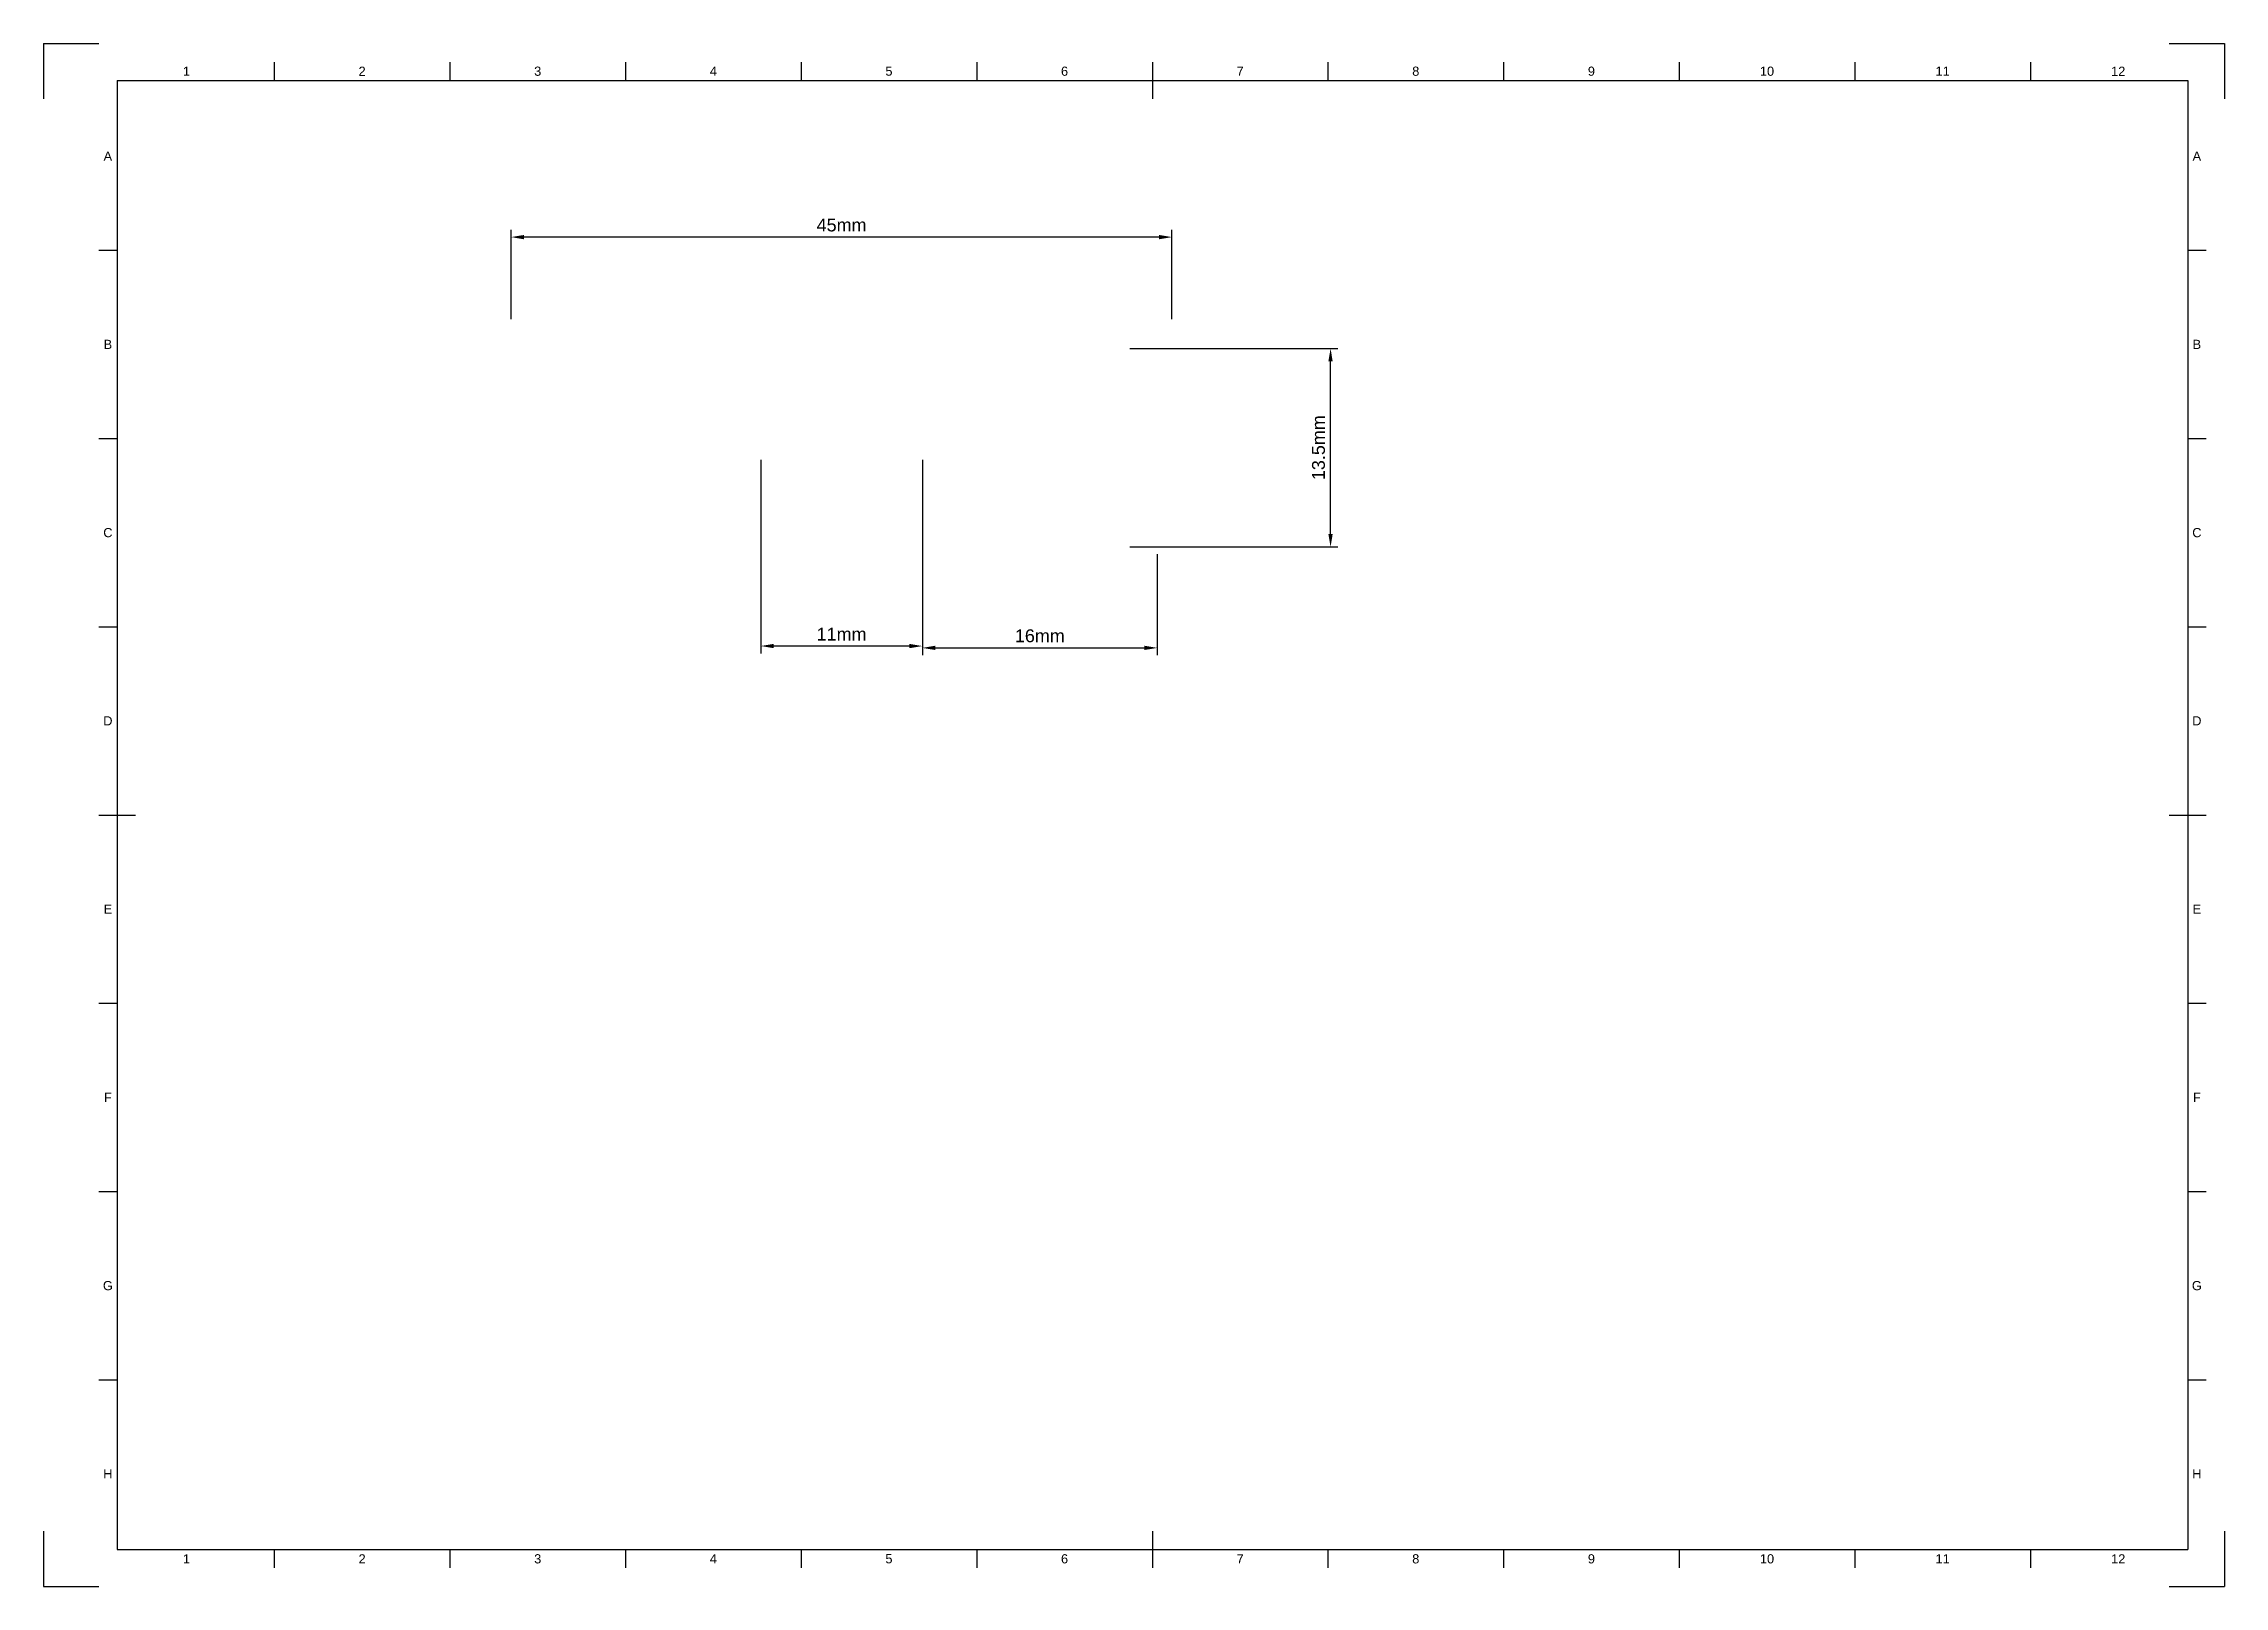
# Paper-space layout 'Layout1' of a CAD drawing. Header units: millimetres. Extents: x 0 to 594, y 0 to 420.
import ezdxf
from ezdxf.enums import TextEntityAlignment as Align

# ---------------------------------------------------------------- set-up
doc = ezdxf.new("R2010")
doc.units = ezdxf.units.MM
doc.layers.add('BORDER', color=7, linetype='Continuous')
doc.styles.add('FusionTitle', font='Arial Unicode.ttf')
doc.styles.get("Standard").update_dxf_attribs({"font": 'Arial.ttf'})
doc.dimstyles.new('ISO-25', dxfattribs={"dimtxt": 3.5, "dimasz": 3.5, "dimexe": 2, "dimexo": 2, "dimgap": 1.5, "dimtad": 1, "dimdsep": 46, "dimtxsty": 'Standard', "dimcen": 0, "dimclrd": 256, "dimclre": 256, "dimclrt": 256, "dimazin": 3, "dimtp": 0.1, "dimtm": 0.1, "dimtfac": 0.714, "dimtmove": 0, "dimatfit": 3, "dimfxl": 1, "dimarcsym": 0})

# ---------------------------------------------------------------- blocks, each defined once
blk = doc.blocks.new('ISO_A2_SHEET')
at = {"layer": 'BORDER'}
for p, q in [((0, 420), (15, 420)), ((0, 420), (0, 405)), ((579, 420), (594, 420)), ((594, 420), (594, 405)), ((20, 410), (584, 410)), ((20, 410), (20, 10)), ((62.8335, 415), (62.8335, 410)), ((110.6668, 415), (110.6668, 410)), ((158.5001, 415), (158.5001, 410)), ((206.3334, 415), (206.3334, 410)), ((254.1667, 415), (254.1667, 410)), ((302, 415), (302, 405)), ((349.8333, 415), (349.8333, 410)), ((397.6666, 415), (397.6666, 410)), ((445.4999, 415), (445.4999, 410)), ((493.3332, 415), (493.3332, 410)), ((541.1665, 415), (541.1665, 410)), ((584, 410), (584, 10)), ((15, 363.75), (20, 363.75)), ((584, 363.75), (589, 363.75)), ((15, 312.5), (20, 312.5)), ((584, 312.5), (589, 312.5)), ((15, 261.25), (20, 261.25)), ((584, 261.25), (589, 261.25)), ((15, 210), (25, 210)), ((579, 210), (589, 210)), ((15, 158.75), (20, 158.75)), ((584, 158.75), (589, 158.75)), ((15, 107.5), (20, 107.5)), ((584, 107.5), (589, 107.5)), ((15, 56.25), (20, 56.25)), ((584, 56.25), (589, 56.25)), ((0, 15), (0, 0)), ((302, 15), (302, 5)), ((594, 15), (594, 0)), ((20, 10), (584, 10)), ((62.8335, 10), (62.8335, 5)), ((110.6668, 10), (110.6668, 5)), ((158.5001, 10), (158.5001, 5)), ((206.3334, 10), (206.3334, 5)), ((254.1667, 10), (254.1667, 5)), ((349.8333, 10), (349.8333, 5)), ((397.6666, 10), (397.6666, 5)), ((445.4999, 10), (445.4999, 5)), ((493.3332, 10), (493.3332, 5)), ((541.1665, 10), (541.1665, 5)), ((0, 0), (15, 0)), ((579, 0), (594, 0))]:
    blk.add_line(p, q, dxfattribs=at)
at = {"layer": 'BORDER', "style": 'FusionTitle'}
for s, p in [('1', (38.91685, 412.5)), ('2', (86.75015, 412.5)), ('3', (134.58345, 412.5)), ('4', (182.41675, 412.5)), ('5', (230.25005, 412.5)), ('6', (278.08335, 412.5)), ('7', (325.91665, 412.5)), ('8', (373.74995, 412.5)), ('9', (421.58325, 412.5)), ('10', (469.41655, 412.5)), ('11', (517.24985, 412.5)), ('12', (565.08315, 412.5)), ('A', (17.5, 389.375)), ('A', (586.5, 389.375)), ('B', (17.5, 338.125)), ('B', (586.5, 338.125)), ('C', (17.5, 286.875)), ('C', (586.5, 286.875)), ('D', (17.5, 235.625)), ('D', (586.5, 235.625)), ('E', (17.5, 184.375)), ('E', (586.5, 184.375)), ('F', (17.5, 133.125)), ('F', (586.5, 133.125)), ('G', (17.5, 81.875)), ('G', (586.5, 81.875)), ('H', (17.5, 30.625)), ('H', (586.5, 30.625)), ('1', (38.91685, 7.5)), ('2', (86.75015, 7.5)), ('3', (134.58345, 7.5)), ('4', (182.41675, 7.5)), ('5', (230.25005, 7.5)), ('6', (278.08335, 7.5)), ('7', (325.91665, 7.5)), ('8', (373.74995, 7.5)), ('9', (421.58325, 7.5)), ('10', (469.41655, 7.5)), ('11', (517.24985, 7.5)), ('12', (565.08315, 7.5))]:
    blk.add_text(s, height=2.5, dxfattribs=at).set_placement(p, align=Align.MIDDLE)
blk = doc.blocks.new('*D20')
at = {"lineweight": -2, "transparency": 16777216}
for p, q in [((127.35, 345), (127.35, 369.33)), ((307.35, 345), (307.35, 369.33)), ((303.85, 367.33), (130.85, 367.33))]:
    blk.add_line(p, q, dxfattribs=at)
at = {"transparency": 16777216}
for points in [[(130.85, 367.91), (130.85, 366.74), (127.35, 367.33)], [(303.85, 367.91), (303.85, 366.74), (307.35, 367.33)]]:
    blk.add_solid(points, dxfattribs=at)
at = {"layer": 'Defpoints', "color": 0, "transparency": 16777216}
for p in [(127.35, 367.33), (127.35, 343), (307.35, 343)]:
    blk.add_point(p, dxfattribs=at)
at = {"transparency": 16777216, "insert": (217.35, 370.6), "char_height": 3.5, "attachment_point": 5}
blk.add_mtext('45mm', dxfattribs=at)
blk = doc.blocks.new('*D21')
at = {"lineweight": -2, "transparency": 16777216}
for p, q in [((239.35, 281), (239.35, 253.5)), ((303.35, 281), (303.35, 253.5)), ((242.85, 255.5), (299.85, 255.5))]:
    blk.add_line(p, q, dxfattribs=at)
at = {"transparency": 16777216}
for points in [[(242.85, 256.08), (242.85, 254.92), (239.35, 255.5)], [(299.85, 256.08), (299.85, 254.92), (303.35, 255.5)]]:
    blk.add_solid(points, dxfattribs=at)
at = {"layer": 'Defpoints', "color": 0, "transparency": 16777216}
for p in [(239.35, 283), (303.35, 283), (303.35, 255.5)]:
    blk.add_point(p, dxfattribs=at)
at = {"transparency": 16777216, "insert": (271.35, 258.77), "char_height": 3.5, "attachment_point": 5}
blk.add_mtext('16mm', dxfattribs=at)
blk = doc.blocks.new('*D22')
at = {"lineweight": -2, "transparency": 16777216}
for p, q in [((195.35, 306.66), (195.35, 254)), ((239.35, 306.66), (239.35, 254)), ((235.85, 256), (198.85, 256))]:
    blk.add_line(p, q, dxfattribs=at)
at = {"transparency": 16777216}
for points in [[(198.85, 256.58), (198.85, 255.42), (195.35, 256)], [(235.85, 256.58), (235.85, 255.42), (239.35, 256)]]:
    blk.add_solid(points, dxfattribs=at)
at = {"layer": 'Defpoints', "color": 0, "transparency": 16777216}
for p in [(195.35, 308.66), (239.35, 308.66), (195.35, 256)]:
    blk.add_point(p, dxfattribs=at)
at = {"transparency": 16777216, "insert": (217.35, 259.25), "char_height": 3.5, "attachment_point": 5}
blk.add_mtext('11mm', dxfattribs=at)
blk = doc.blocks.new('*D23')
at = {"lineweight": -2, "transparency": 16777216}
for p, q in [((295.85, 337), (352.54, 337)), ((350.54, 286.5), (350.54, 333.5)), ((295.85, 283), (352.54, 283))]:
    blk.add_line(p, q, dxfattribs=at)
at = {"transparency": 16777216}
for points in [[(349.95, 333.5), (351.12, 333.5), (350.54, 337)], [(349.95, 286.5), (351.12, 286.5), (350.54, 283)]]:
    blk.add_solid(points, dxfattribs=at)
at = {"layer": 'Defpoints', "color": 0, "transparency": 16777216}
for p in [(293.85, 337), (350.54, 337), (293.85, 283)]:
    blk.add_point(p, dxfattribs=at)
at = {"transparency": 16777216, "insert": (347.26, 310), "char_height": 3.5, "attachment_point": 5, "rotation": 90}
blk.add_mtext('13.5mm', dxfattribs=at)

psp = doc.layouts.get("Layout1")

# ---------------------------------------------------------------- block references
at = {"layer": 'BORDER'}
psp.add_blockref('ISO_A2_SHEET', (0, 0), dxfattribs=at)

# ---------------------------------------------------------------- dimensions: what is measured, and where the dimension line sits
for base, p1, p2, angle, picture, middle in [((127.346, 367.327), (307.346, 343.001), (127.346, 343.001), 180, '*D20', (217.346, 370.601)), ((350.538, 337.001), (293.85, 283.001), (293.85, 337.001), 90, '*D23', (347.264, 310.001))]:
    dim = psp.add_linear_dim(base=base, p1=p1, p2=p2, angle=angle, dimstyle='ISO-25', override={"dimlfac": -0.25, "dimpost": 'mm'})
    dim.commit()
    dim.dimension.update_dxf_attribs({"geometry": picture, "text_midpoint": middle})
for base, p1, p2, picture, middle in [((195.346, 256.001), (239.346, 308.655), (195.346, 308.655), '*D22', (217.346, 259.251)), ((303.346, 255.499), (239.346, 283.001), (303.346, 283.001), '*D21', (271.346, 258.773))]:
    dim = psp.add_linear_dim(base=base, p1=p1, p2=p2, dimstyle='ISO-25', override={"dimlfac": -0.25, "dimpost": 'mm'})
    dim.commit()
    dim.dimension.update_dxf_attribs({"geometry": picture, "text_midpoint": middle})

doc.saveas('drawing.dxf')
